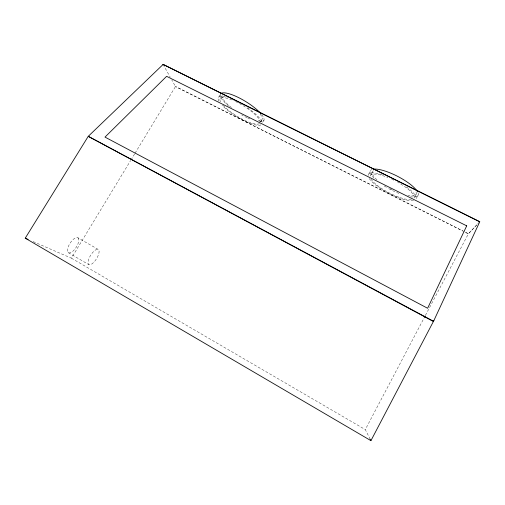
<?xml version="1.0" encoding="UTF-8"?>
<svg xmlns="http://www.w3.org/2000/svg" width="505" height="505" viewBox="0 0 505 505"><rect width="100%" height="100%" fill="white"/><g stroke="black" fill="none" stroke-linecap="round" stroke-linejoin="round"><path stroke-width="0.38" stroke-dasharray="2.52 1.89" d="M370.222 439.274L365.298 429.591L423.979 318.144M425.444 315.36L468.35 233.859L479.15 222.446M416.107 194.229L414.043 198.042A24.593 6.716 27.4 0 0 397.776 182.261M418.235 194.943L416.17 198.762A26.834 7.329 27.4 0 0 405.345 186.168M368.966 173.77L371.049 170.002M372.172 172.394L370.108 176.138A24.593 6.716 27.4 0 1 387.903 177.514M260.473 121.838L261.495 120.076M262.676 122.305L264.058 119.944M218.722 97.143L220.836 93.583M220.332 98.494L222.086 95.533M33.185 241.611L71.401 258.175L130.587 160.571M130.997 159.902L134.671 153.842M135.075 153.166L175.487 86.532L171.732 79.847M477.055 224.605L468.419 233.727L464.897 231.959M464.196 231.606L175.487 86.532L462.719 231.025M465.534 232.445L468.35 233.859M78.004 237.83A8.869 3.686 -57.6 0 1 73.244 250.897A8.869 3.686 -57.6 0 1 68.169 246.995A8.869 3.686 -57.6 0 1 78.004 237.83L98.412 249.552A8.932 3.415 -58 0 1 93.469 262.632A8.932 3.415 -58 0 1 88.804 258.958A8.932 3.415 -58 0 1 98.412 249.552M68.345 252.702L88.779 264.595M71.401 258.175L365.298 429.591M163.09 64.47L170.229 77.17M413.582 200.618A26.834 7.329 27.4 0 1 390.106 193.996A26.834 7.329 27.4 0 1 369.205 178.473M368.113 175.469A26.834 7.329 27.4 0 1 383.093 174.989M260.946 124.874A25.446 6.647 31.5 0 1 243.303 120.285A25.446 6.647 31.5 0 1 222.061 105.267M218.943 101.24A25.446 6.647 31.5 0 1 227.585 97.579M247.532 107.786A25.446 6.647 31.5 0 1 261.988 123.485M411.367 199.557A24.593 6.716 27.4 0 1 389.929 193.27A24.593 6.716 27.4 0 1 371.143 179.288M391.861 179.237A24.593 6.716 27.4 0 1 393.843 180.19M259.444 123.599A23.318 6.092 31.5 0 1 243.094 119.578A23.318 6.092 31.5 0 1 223.153 105.337M220.552 101.814A23.318 6.092 31.5 0 1 234.162 100.88M235.475 101.486A23.318 6.092 31.5 0 1 260.125 121.541M261.697 114.61A25.427 6.792 31.5 0 1 259.229 121.749M249.83 118.959A25.427 6.792 31.5 0 1 247.841 118.088M247.172 117.779A25.427 6.792 31.5 0 1 241.674 114.932M228.797 106.17A25.427 6.792 31.5 0 1 220.451 94.044M260.144 114.155A23.306 6.224 31.5 0 1 258.314 120.638M231.423 107.527A23.306 6.224 31.5 0 1 222.44 94.946M417.938 192.601A26.815 7.493 27.3 0 1 410.615 196.798M398.937 193.415A26.815 7.493 27.3 0 1 386.944 187.589M386.312 187.216A26.815 7.493 27.3 0 1 383.813 185.695M374.066 178.183A26.815 7.493 27.3 0 1 372.09 169.453M416.051 192.184A24.575 6.862 27.3 0 1 407.87 195.454M392.114 189.71A24.575 6.862 27.3 0 1 390.049 188.643M376.983 179.818A24.575 6.862 27.3 0 1 375.72 170.28"/><path stroke-width="0.76" d="M479.75 221.752L163.014 64.343L479.75 221.752L433.542 321.287L88.249 136.331L25.25 238.171L370.929 440.657L433.827 320.662M424.345 317.449L425.077 316.054M163.09 64.47L88.249 136.331L433.404 321.477M25.25 238.171L28.135 239.42M370.222 439.274L370.929 440.657M220.836 93.583A25.427 6.792 31.5 0 1 238.833 97.711A25.427 6.792 31.5 0 1 260.883 113.638M373.517 169.137A26.815 7.493 27.3 0 1 397.214 176.144A26.815 7.493 27.3 0 1 417.345 191.458M466.708 225.842L427.615 308.265L104.989 137.101L166.618 76.324L466.708 225.842"/></g></svg>
